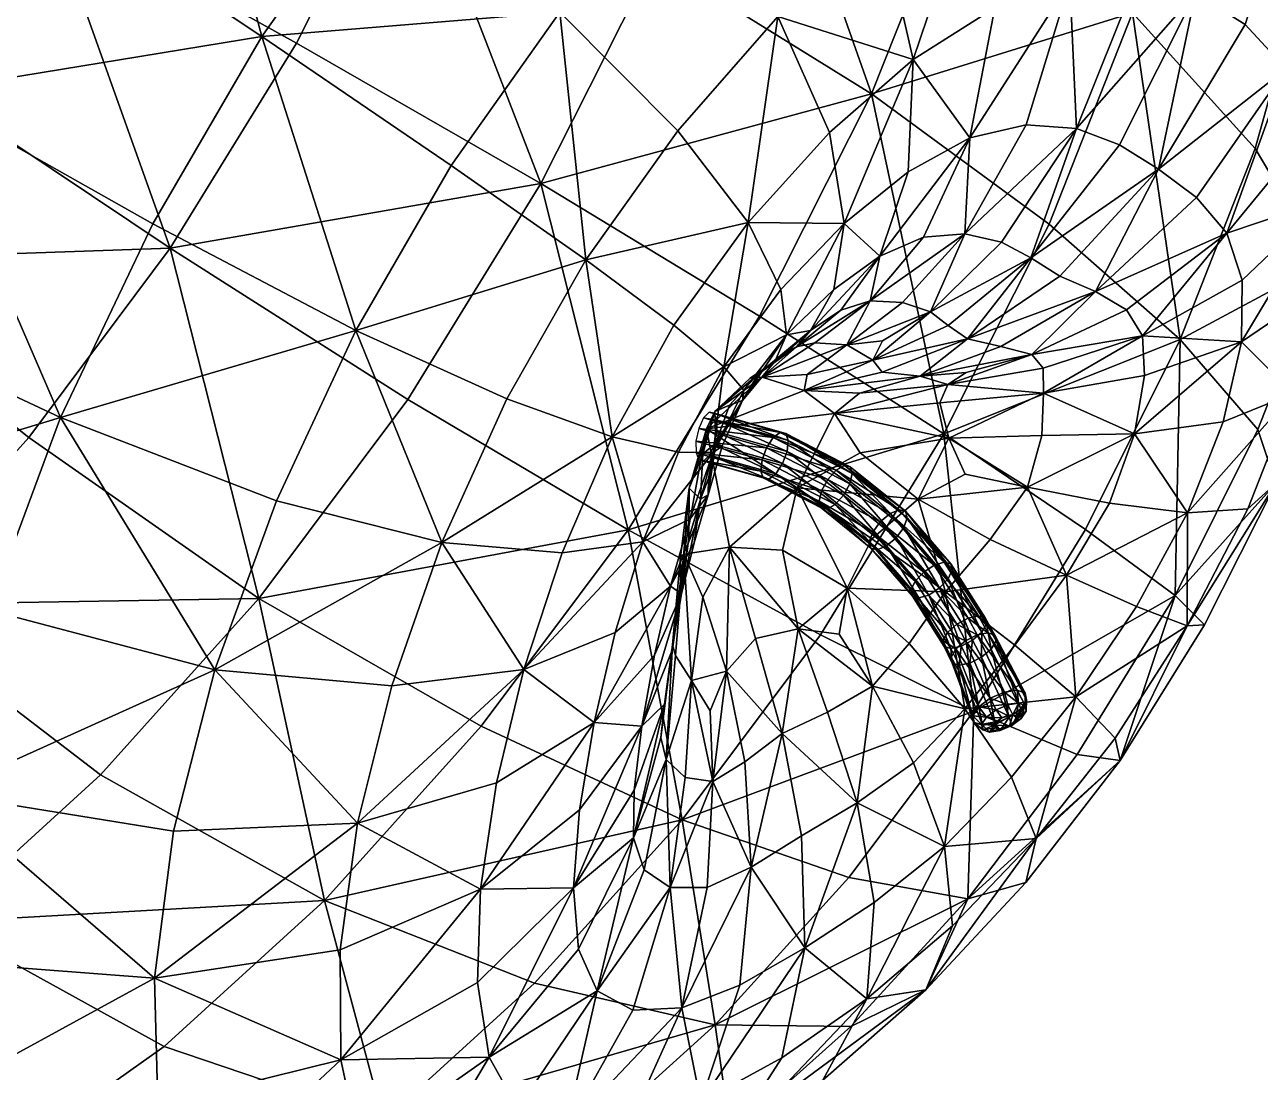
# Model space of a CAD drawing. Header units: millimetres. Extents: x -100 to 100, y -108 to 108.
# Drawn here: x -67.33 to -34.62, y -32.12 to -4.4 of the extents above; entities that cross this region are included whole.
import ezdxf

# ---------------------------------------------------------------- set-up
doc = ezdxf.new("R2010")
doc.units = ezdxf.units.MM
doc.layers.get('0').update_dxf_attribs({"color": 53, "true_color": 0xc6e157})

msp = doc.modelspace()

# ---------------------------------------------------------------- meshes
at = {"color": 54, "true_color": 0x94b11b}
mesh = msp.add_polyface(dxfattribs=at)
corners = [(-87.843, -7.226, 7.494), (-85.198, -4.841, 5.37), (-81.479, -9.493, 3.93), (-82.607, -1.983, 3.856), (-80.171, 1.256, 3.027), (-75.466, -2.15, 1.179), (-78.379, -6.047, 2.145), (-69.738, -6.132, 0.078), (-73.112, -10.651, 1.189), (-77.99, 4.781, 2.961), (-72.86, 2.076, 1.116), (-76.14, 8.436, 3.625), (-70.645, 6.461, 1.921), (-64.151, 3.848, 0.937), (-66.721, -1.238, 0.005), (-57.281, 0.755, 1.059), (-62.122, 8.94, 2.837), (-63.482, -10.313, 0.113), (-60.134, -4.888, 0.029), (-82.387, 1.28, 63.361), (-79.063, 6.9, 63.53), (-84.148, 9.865, 58.697), (-90.027, -1.009, 57.389), (-85.253, -4.605, 62.094), (-87.304, 4.555, 58.565), (-73.137, 3.209, 66.584), (-66.942, -0.799, 68.05), (-63.425, 4.151, 67.15), (-69.478, 8.342, 65.63), (-54.303, 3.948, 65.485), (-59.65, 8.547, 65.191), (-57.802, -0.132, 67.294), (-61.052, -4.714, 68.117), (-70.104, -6.194, 67.837), (-63.94, -9.672, 67.889), (-76.453, -2.423, 66.39), (-79.301, -8.301, 65.097), (-83.362, 3.71, 5.232), (-85.379, 1.067, 5.961), (-87.519, -1.254, 7.255), (-86.99, 3.267, 8.3), (-85.336, 5.379, 7.652), (-86.393, 6.434, 10.144), (-87.737, 4.78, 10.71), (-81.548, 6.609, 5.142), (-83.839, 7.727, 7.521)]
mesh.append_faces([[corners[k] for k in face] for face in [(0, 1, 2, 0), (3, 4, 5, 3), (5, 6, 3, 5), (5, 7, 8, 5), (8, 6, 5, 8), (2, 1, 3, 2), (3, 6, 2, 3), (5, 4, 9, 5), (9, 10, 5, 9), (9, 11, 12, 9), (12, 10, 9, 12), (12, 13, 14, 12), (14, 10, 12, 14), (14, 7, 5, 14), (5, 10, 14, 5), (15, 13, 16, 15), (17, 7, 14, 17), (14, 18, 17, 14), (14, 13, 15, 14), (15, 18, 14, 15), (19, 20, 21, 19), (22, 23, 19, 22), (19, 24, 22, 19), (25, 26, 27, 25), (27, 28, 25, 27), (29, 30, 27, 29), (27, 31, 29, 27), (27, 26, 32, 27), (32, 31, 27, 32), (32, 26, 33, 32), (33, 34, 32, 33), (25, 20, 19, 25), (19, 35, 25, 19), (19, 23, 36, 19), (36, 35, 19, 36), (33, 35, 36, 33), (33, 26, 25, 33), (25, 35, 33, 25), (37, 4, 3, 37), (3, 38, 37, 3), (3, 1, 39, 3), (39, 38, 3, 39), (40, 38, 39, 40), (40, 41, 37, 40), (37, 38, 40, 37), (39, 1, 0, 39), (42, 41, 40, 42), (40, 43, 42, 40), (9, 4, 37, 9), (37, 44, 9, 37), (37, 41, 45, 37)]], dxfattribs={"vtx2": -1, "vtx3": -1, "color": 54})
mesh = msp.add_polyface(dxfattribs=at)
corners = [(-38.004, -4.089, 13.024), (-42.558, -0.303, 8.401), (-40.921, 5.451, 11.714), (-33.382, -2.783, 20.994), (-31.783, -6.475, 25.621), (-32.954, -10.706, 23.126), (-34.755, -7.677, 18.143), (-36.739, -12.732, 16.202), (-40.209, -9.678, 10.901), (-36.467, 1.339, 16.163), (-31.244, -2.601, 28.853), (-32.702, 1.763, 24.704), (-35.692, 6.408, 20.268), (-32.735, 5.767, 29.093), (-31.789, -9.3, 29.453), (-31.434, -6.184, 32.193), (-31.333, 0.785, 32.673), (-31.635, -3.517, 35.435), (-33.179, -7.099, 37.497), (-32.856, -9.024, 34.824), (-33.024, -11.37, 32.571), (-33.536, 0.255, 42.898), (-32.349, -1.353, 39.047), (-32.043, 3.552, 36.929), (-35.015, -4.399, 43.653), (-33.932, -5.566, 40.478), (-37.31, -8.224, 43.906), (-39.927, -11.052, 43.829), (-38.983, -11.463, 41.852), (-36.304, -8.974, 41.366), (-35.507, -9.922, 38.98), (-35.095, -11.162, 36.848), (-35.113, -12.794, 35.057), (-37.139, 1.606, 50.766), (-37.882, -3.163, 50.118), (-36.332, -3.569, 46.908), (-35.154, 1.256, 46.858), (-39.662, -3.264, 53.16), (-39.425, 1.263, 54.46), (-39.485, -7.148, 49.056), (-40.692, -10.573, 45.855), (-38.343, -7.577, 46.503)]
mesh.append_faces([[corners[k] for k in face] for face in [(0, 1, 2, 0), (3, 4, 5, 3), (5, 6, 3, 5), (7, 8, 0, 7), (0, 6, 7, 0), (0, 9, 3, 0), (3, 6, 0, 3), (10, 4, 3, 10), (3, 11, 10, 3), (3, 9, 12, 3), (10, 11, 13, 10), (5, 4, 14, 5), (14, 4, 10, 14), (10, 15, 14, 10), (10, 16, 17, 10), (17, 15, 10, 17), (17, 18, 19, 17), (19, 15, 17, 19), (19, 20, 14, 19), (14, 15, 19, 14), (21, 22, 23, 21), (21, 24, 25, 21), (25, 22, 21, 25), (25, 18, 17, 25), (17, 22, 25, 17), (17, 16, 23, 17), (23, 22, 17, 23), (26, 27, 28, 26), (28, 29, 26, 28), (30, 29, 28, 30), (30, 18, 25, 30), (25, 29, 30, 25), (25, 24, 26, 25), (26, 29, 25, 26), (19, 31, 32, 19), (19, 18, 30, 19), (30, 31, 19, 30), (33, 34, 35, 33), (35, 36, 33, 35), (35, 24, 21, 35), (21, 36, 35, 21), (37, 34, 33, 37), (33, 38, 37, 33), (39, 34, 37, 39), (40, 27, 26, 40), (26, 41, 40, 26), (26, 24, 35, 26), (35, 41, 26, 35), (35, 34, 39, 35), (39, 41, 35, 39), (40, 41, 39, 40)]], dxfattribs={"vtx2": -1, "vtx3": -1, "color": 54})
mesh = msp.add_polyface(dxfattribs=at)
corners = [(-48.278, 3.32, 4.905), (-50.66, -2.657, 2.676), (-57.281, 0.755, 1.059), (-53.665, -8.604, 1.586), (-57.189, -14.317, 1.674), (-63.482, -10.313, 0.113), (-60.134, -4.888, 0.029), (-38.004, -4.089, 13.024), (-40.209, -9.678, 10.901), (-44.909, -6.227, 6.174), (-42.558, -0.303, 8.401), (-47.874, -12.116, 5.077), (-42.992, -15.231, 9.843), (-61.052, -4.714, 68.117), (-56.039, -8.126, 66.974), (-53.158, -4.065, 66.243), (-57.802, -0.132, 67.294), (-50.042, -0.449, 64.612), (-54.303, 3.948, 65.485), (-41.949, 0.183, 57.782), (-41.645, -3.956, 55.924), (-39.662, -3.264, 53.16), (-39.425, 1.263, 54.46), (-42.304, -7.397, 53.684), (-43.535, -10.02, 51.361), (-42.436, -9.935, 49.646), (-40.812, -7.051, 51.463), (-41.467, -10.158, 47.828), (-39.485, -7.148, 49.056), (-40.692, -10.573, 45.855), (-46.816, 2.586, 62.159), (-44.646, -1.674, 60.568), (-47.386, -4.182, 62.73), (-46.021, -7.251, 60.173), (-43.804, -5.322, 58.301), (-52.476, -10.626, 64.812), (-50.039, -7.209, 64.175), (-48.179, -9.633, 61.419), (-45.633, -9.658, 57.275), (-47.31, -11.41, 58.304), (-44.694, -10.527, 53.022), (-43.938, -8.293, 55.678), (-45.907, -11.407, 54.373), (-58.56, -12.496, 66.731), (-44.944, -11.708, 49.252)]
mesh.append_faces([[corners[k] for k in face] for face in [(0, 1, 2, 0), (3, 4, 5, 3), (2, 1, 3, 2), (3, 6, 2, 3), (7, 8, 9, 7), (9, 10, 7, 9), (9, 1, 0, 9), (0, 10, 9, 0), (3, 1, 9, 3), (9, 11, 3, 9), (9, 8, 12, 9), (13, 14, 15, 13), (15, 16, 13, 15), (15, 17, 18, 15), (18, 16, 15, 18), (19, 20, 21, 19), (21, 22, 19, 21), (23, 24, 25, 23), (25, 26, 23, 25), (25, 27, 28, 25), (28, 26, 25, 28), (21, 26, 28, 21), (21, 20, 23, 21), (23, 26, 21, 23), (28, 27, 29, 28), (30, 31, 19, 30), (30, 17, 32, 30), (32, 31, 30, 32), (32, 33, 34, 32), (34, 31, 32, 34), (34, 20, 19, 34), (19, 31, 34, 19), (15, 14, 35, 15), (35, 36, 15, 35), (37, 36, 35, 37), (37, 33, 32, 37), (32, 36, 37, 32), (32, 17, 15, 32), (15, 36, 32, 15), (38, 33, 37, 38), (37, 39, 38, 37), (40, 24, 23, 40), (23, 41, 40, 23), (23, 20, 34, 23), (34, 41, 23, 34), (34, 33, 38, 34), (38, 41, 34, 38), (38, 42, 40, 38), (40, 41, 38, 40), (35, 14, 43, 35), (25, 24, 44, 25)]], dxfattribs={"vtx2": -1, "vtx3": -1, "color": 54})
mesh = msp.add_polyface(dxfattribs=at)
corners = [(-79.263, -26.28, 10.909), (-73.817, -31.132, 13.058), (-77.803, -33.025, 18.098), (-73.112, -10.651, 1.189), (-76.701, -14.652, 3.245), (-81.479, -9.493, 3.93), (-63.482, -10.313, 0.113), (-57.189, -14.317, 1.674), (-61.127, -19.586, 2.978), (-67.222, -15.322, 1.347), (-65.318, -24.252, 5.386), (-71.201, -19.757, 3.627), (-69.738, -6.132, 0.078), (-69.602, -28.154, 8.783), (-75.266, -23.462, 6.849), (-80.367, -17.991, 6.153), (-60.134, -4.888, 0.029), (-53.665, -8.604, 1.586), (-59.39, -27.577, 8.832), (-55.244, -22.968, 6.443), (-63.633, -31.439, 12.2), (-74.92, -17.383, 64.298), (-72.8, -11.8, 66.568), (-79.301, -8.301, 65.097), (-69.559, -24.748, 61.575), (-63.387, -25.742, 60.986), (-62.291, -21.475, 63.654), (-68.28, -19.893, 64.551), (-60.663, -17.002, 65.597), (-66.378, -14.8, 66.678), (-76.354, -22.71, 61.085), (-58.56, -12.496, 66.731), (-56.039, -8.126, 66.974), (-61.052, -4.714, 68.117), (-63.94, -9.672, 67.889), (-70.104, -6.194, 67.837), (-63.893, -29.633, 57.676), (-70.13, -29.159, 57.818), (-76.991, -27.549, 56.985), (-76.85, -31.737, 52.204), (-70.002, -32.971, 53.467), (-56.286, -18.107, 63.495), (-58.514, -25.534, 59.424), (-57.61, -21.896, 61.751), (-58.974, -28.883, 56.618), (-58.964, -31.797, 53.447)]
mesh.append_faces([[corners[k] for k in face] for face in [(0, 1, 2, 0), (3, 4, 5, 3), (6, 7, 8, 6), (8, 9, 6, 8), (8, 10, 11, 8), (11, 9, 8, 11), (11, 4, 3, 11), (3, 9, 11, 3), (3, 12, 6, 3), (6, 9, 3, 6), (13, 1, 0, 13), (0, 14, 13, 0), (15, 4, 11, 15), (11, 14, 15, 11), (11, 10, 13, 11), (13, 14, 11, 13), (6, 16, 17, 6), (18, 10, 8, 18), (8, 19, 18, 8), (13, 10, 18, 13), (18, 20, 13, 18), (21, 22, 23, 21), (24, 25, 26, 24), (26, 27, 24, 26), (26, 28, 29, 26), (29, 27, 26, 29), (29, 22, 21, 29), (21, 27, 29, 21), (21, 30, 24, 21), (24, 27, 21, 24), (31, 32, 33, 31), (33, 34, 31, 33), (35, 22, 29, 35), (29, 34, 35, 29), (29, 28, 31, 29), (31, 34, 29, 31), (23, 22, 35, 23), (36, 25, 24, 36), (24, 37, 36, 24), (24, 30, 38, 24), (38, 37, 24, 38), (38, 39, 40, 38), (36, 37, 40, 36), (31, 28, 41, 31), (26, 25, 42, 26), (42, 43, 26, 42), (41, 28, 26, 41), (26, 43, 41, 26), (42, 25, 36, 42), (36, 44, 42, 36), (45, 44, 36, 45)]], dxfattribs={"vtx2": -1, "vtx3": -1, "color": 54})
mesh = msp.add_polyface(dxfattribs=at)
corners = [(-42.992, -15.231, 9.843), (-47.874, -12.116, 5.077), (-44.909, -6.227, 6.174), (-46.876, -16.657, 40.583), (-45.212, -15.735, 39.913), (-45.891, -14.69, 40.96), (-43.675, -16.956, 38.589), (-42.43, -16.3, 38.19), (-42.859, -15.339, 38.886), (-43.101, -14.411, 39.69), (-42.372, -12.712, 43.592), (-44.632, -13.594, 43.297), (-43.623, -13.698, 42.021), (-41.482, -12.92, 42.078), (-42.404, -13.606, 41.059), (-40.664, -13.132, 40.687), (-45.227, -14.149, 41.656), (-46.695, -14.086, 43.042), (-42.892, -13.924, 40.476), (-43.347, -12.004, 46.68), (-42.883, -12.365, 45.171), (-40.692, -10.573, 45.855), (-44.615, -12.763, 45.902), (-44.873, -13.282, 44.693), (-44.944, -11.708, 49.252), (-44.093, -11.754, 47.984), (-42.436, -9.935, 49.646), (-46.408, -12.824, 47.289), (-45.561, -12.872, 46.361), (-41.467, -10.158, 47.828), (-46.617, -13.655, 44.662), (-47.805, -13.731, 45.401), (-43.535, -10.02, 51.361), (-44.694, -10.527, 53.022), (-45.719, -11.96, 50.653), (-45.907, -11.407, 54.373), (-46.527, -12.498, 51.801), (-46.9, -12.926, 48.686), (-45.473, -16.099, 44.794), (-44.01, -17.279, 45.719), (-43.966, -17.45, 45.42), (-45.629, -16.067, 45.103), (-44.176, -17.239, 46.021), (-45.847, -16.189, 45.343), (-44.42, -17.34, 46.245), (-47.147, -15.695, 43.42), (-45.484, -16.555, 44.302), (-45.649, -16.856, 44.25), (-47.115, -15.401, 43.603), (-45.42, -16.278, 44.502), (-47.18, -15.216, 43.889), (-47.324, -15.19, 44.204)]
mesh.append_faces([[corners[k] for k in face] for face in [(0, 1, 2, 0), (3, 4, 5, 3), (6, 4, 3, 6), (6, 7, 8, 6), (8, 4, 6, 8), (8, 9, 5, 8), (5, 4, 8, 5), (10, 11, 12, 10), (12, 13, 10, 12), (12, 14, 15, 12), (5, 16, 17, 5), (5, 9, 18, 5), (18, 16, 5, 18), (18, 14, 12, 18), (12, 16, 18, 12), (12, 11, 17, 12), (17, 16, 12, 17), (19, 20, 21, 19), (19, 22, 23, 19), (23, 20, 19, 23), (23, 11, 10, 23), (10, 20, 23, 10), (24, 25, 26, 24), (24, 27, 28, 24), (28, 25, 24, 28), (28, 22, 19, 28), (19, 25, 28, 19), (19, 29, 26, 19), (26, 25, 19, 26), (17, 11, 23, 17), (23, 30, 17, 23), (23, 22, 28, 23), (28, 30, 23, 28), (28, 27, 31, 28), (24, 32, 33, 24), (33, 34, 24, 33), (33, 35, 36, 33), (36, 34, 33, 36), (37, 27, 24, 37), (24, 34, 37, 24), (38, 39, 40, 38), (41, 42, 39, 41), (39, 38, 41, 39), (43, 44, 42, 43), (42, 41, 43, 42), (45, 46, 47, 45), (48, 49, 46, 48), (46, 45, 48, 46), (50, 38, 49, 50), (49, 48, 50, 49), (38, 50, 51, 38)]], dxfattribs={"vtx2": -1, "vtx3": -1, "color": 54})
mesh = msp.add_polyface(dxfattribs=at)
corners = [(-32.954, -10.706, 23.126), (-34.678, -15.112, 21.426), (-36.739, -12.732, 16.202), (-34.755, -7.677, 18.143), (-42.992, -15.231, 9.843), (-40.209, -9.678, 10.901), (-39.249, -17.758, 15.229), (-36.874, -19.508, 20.577), (-31.789, -9.3, 29.453), (-32.741, -12.815, 27.344), (-33.024, -11.37, 32.571), (-33.747, -14.164, 30.849), (-34.95, -17.21, 29.708), (-34.205, -16.539, 25.92), (-35.113, -12.794, 35.057), (-37.682, -13.684, 36.989), (-37.944, -15.231, 35.929), (-35.604, -14.915, 33.693), (-38.607, -17.063, 35.271), (-36.54, -17.32, 32.816), (-38.983, -11.463, 41.852), (-38.155, -11.946, 40.004), (-35.507, -9.922, 38.98), (-37.737, -12.637, 38.365), (-35.095, -11.162, 36.848), (-32.856, -9.024, 34.824), (-40.778, -16.637, 37.099), (-42.43, -16.3, 38.19), (-43.675, -16.956, 38.589), (-40.354, -14.149, 38.45), (-40.4, -15.272, 37.609), (-43.101, -14.411, 39.69), (-42.859, -15.339, 38.886), (-40.365, -13.489, 39.477), (-40.664, -13.132, 40.687), (-42.404, -13.606, 41.059), (-42.892, -13.924, 40.476), (-39.927, -11.052, 43.829), (-42.372, -12.712, 43.592), (-41.482, -12.92, 42.078), (-43.623, -13.698, 42.021), (-40.692, -10.573, 45.855), (-42.883, -12.365, 45.171), (-41.467, -10.158, 47.828), (-43.347, -12.004, 46.68)]
mesh.append_faces([[corners[k] for k in face] for face in [(0, 1, 2, 0), (2, 3, 0, 2), (4, 5, 2, 4), (2, 6, 4, 2), (2, 1, 7, 2), (8, 9, 0, 8), (8, 10, 11, 8), (11, 9, 8, 11), (11, 12, 13, 11), (13, 9, 11, 13), (13, 1, 0, 13), (0, 9, 13, 0), (14, 15, 16, 14), (16, 17, 14, 16), (16, 18, 19, 16), (19, 17, 16, 19), (19, 12, 11, 19), (11, 17, 19, 11), (11, 10, 14, 11), (14, 17, 11, 14), (20, 21, 22, 20), (23, 15, 14, 23), (14, 24, 23, 14), (14, 10, 25, 14), (22, 21, 23, 22), (23, 24, 22, 23), (26, 27, 28, 26), (16, 15, 29, 16), (29, 30, 16, 29), (29, 31, 32, 29), (32, 30, 29, 32), (32, 27, 26, 32), (26, 30, 32, 26), (26, 18, 16, 26), (16, 30, 26, 16), (29, 15, 23, 29), (23, 33, 29, 23), (23, 21, 34, 23), (34, 33, 23, 34), (34, 35, 36, 34), (36, 33, 34, 36), (36, 31, 29, 36), (29, 33, 36, 29), (20, 37, 38, 20), (38, 39, 20, 38), (34, 39, 40, 34), (34, 21, 20, 34), (20, 39, 34, 20), (38, 37, 41, 38), (41, 42, 38, 41), (41, 43, 44, 41)]], dxfattribs={"vtx2": -1, "vtx3": -1, "color": 54})
mesh = msp.add_polyface(dxfattribs=at)
corners = [(-51.352, -17.765, 5.152), (-57.189, -14.317, 1.674), (-53.665, -8.604, 1.586), (-47.874, -12.116, 5.077), (-42.992, -15.231, 9.843), (-52.476, -10.626, 64.812), (-50.143, -12.356, 61.952), (-48.179, -9.633, 61.419), (-48.821, -13.457, 58.717), (-58.56, -12.496, 66.731), (-54.567, -14.305, 64.55), (-56.286, -18.107, 63.495), (-51.78, -15.307, 61.684), (-49.106, -15.725, 55.246), (-48.288, -14.074, 55.431), (-50.019, -15.711, 58.469), (-53.1, -18.379, 60.724), (-50.96, -18.083, 57.636), (-48.326, -14.346, 52.415), (-48.672, -14.47, 49.534), (-47.903, -13.645, 49.691), (-49.06, -14.638, 46.653), (-49.281, -15.092, 42.943), (-47.805, -13.731, 45.401), (-48.124, -13.756, 47.233), (-48.861, -15.557, 52.35), (-49.72, -17.483, 54.582), (-49.234, -16.844, 51.914), (-49.222, -16.411, 50.15), (-49.035, -15.476, 49.723), (-49.441, -16.96, 48.84), (-49.741, -16.665, 45.672), (-49.38, -15.754, 47.305), (-49.347, -15.94, 43.013), (-47.632, -16.424, 43.781), (-47.777, -16.397, 44.095), (-49.479, -15.917, 43.333), (-49.195, -15.791, 42.74), (-47.446, -16.285, 43.524), (-49.356, -14.808, 43.635), (-47.51, -15.329, 44.461), (-47.324, -15.19, 44.204), (-49.205, -14.659, 43.361), (-49.485, -15.088, 43.788), (-47.687, -15.596, 44.594), (-49.559, -15.425, 43.781), (-47.809, -15.92, 44.565), (-49.556, -15.729, 43.614), (-47.841, -16.213, 44.382)]
mesh.append_faces([[corners[k] for k in face] for face in [(0, 1, 2, 0), (2, 3, 0, 2), (0, 3, 4, 0), (5, 6, 7, 5), (7, 6, 8, 7), (9, 10, 5, 9), (11, 10, 9, 11), (12, 10, 11, 12), (12, 6, 5, 12), (5, 10, 12, 5), (13, 14, 8, 13), (8, 15, 13, 8), (8, 6, 12, 8), (12, 15, 8, 12), (12, 16, 17, 12), (17, 15, 12, 17), (13, 15, 17, 13), (18, 19, 20, 18), (21, 22, 23, 21), (20, 19, 21, 20), (21, 24, 20, 21), (18, 14, 13, 18), (13, 25, 18, 13), (13, 26, 27, 13), (27, 25, 13, 27), (27, 28, 29, 27), (29, 25, 27, 29), (29, 19, 18, 29), (18, 25, 29, 18), (30, 28, 27, 30), (31, 22, 21, 31), (21, 32, 31, 21), (21, 19, 29, 21), (29, 32, 21, 29), (29, 28, 30, 29), (30, 32, 29, 30), (31, 32, 30, 31), (33, 34, 35, 33), (35, 36, 33, 35), (37, 38, 34, 37), (34, 33, 37, 34), (39, 40, 41, 39), (41, 42, 39, 41), (43, 44, 40, 43), (40, 39, 43, 40), (45, 46, 44, 45), (44, 43, 45, 44), (47, 48, 46, 47), (46, 45, 47, 46), (36, 35, 48, 36), (48, 47, 36, 48)]], dxfattribs={"vtx2": -1, "vtx3": -1, "color": 54})
mesh = msp.add_polyface(dxfattribs=at)
corners = [(-48.821, -13.457, 58.717), (-48.288, -14.074, 55.431), (-47.163, -12.612, 55.158), (-47.31, -11.41, 58.304), (-45.907, -11.407, 54.373), (-45.633, -9.658, 57.275), (-48.179, -9.633, 61.419), (-46.876, -16.657, 40.583), (-49.281, -15.092, 42.943), (-48.674, -18.23, 42.08), (-45.891, -14.69, 40.96), (-46.695, -14.086, 43.042), (-47.805, -13.731, 45.401), (-46.617, -13.655, 44.662), (-45.561, -12.872, 46.361), (-46.527, -12.498, 51.801), (-47.112, -13.028, 50.057), (-46.9, -12.926, 48.686), (-45.719, -11.96, 50.653), (-48.326, -14.346, 52.415), (-47.472, -13.31, 52.31), (-47.903, -13.645, 49.691), (-48.124, -13.756, 47.233), (-49.06, -14.638, 46.653), (-46.408, -12.824, 47.289), (-47.446, -16.285, 43.524), (-45.871, -17.1, 44.359), (-46.089, -17.222, 44.599), (-47.632, -16.424, 43.781), (-47.268, -16.018, 43.392), (-45.649, -16.856, 44.25), (-47.147, -15.695, 43.42), (-47.324, -15.19, 44.204), (-45.629, -16.067, 45.103), (-45.473, -16.099, 44.794), (-47.51, -15.329, 44.461), (-45.847, -16.189, 45.343), (-47.687, -15.596, 44.594), (-46.068, -16.434, 45.452), (-47.809, -15.92, 44.565), (-46.234, -16.734, 45.4), (-47.841, -16.213, 44.382), (-46.299, -17.011, 45.2), (-47.777, -16.397, 44.095), (-46.246, -17.189, 44.907), (-49.066, -15.51, 42.586), (-49.195, -15.791, 42.74), (-48.993, -15.173, 42.594), (-48.995, -14.87, 42.76), (-47.115, -15.401, 43.603), (-49.073, -14.682, 43.041), (-47.18, -15.216, 43.889), (-49.205, -14.659, 43.361)]
mesh.append_faces([[corners[k] for k in face] for face in [(0, 1, 2, 0), (2, 3, 0, 2), (2, 4, 5, 2), (5, 3, 2, 5), (0, 3, 6, 0), (7, 8, 9, 7), (10, 8, 7, 10), (11, 8, 10, 11), (12, 8, 11, 12), (11, 13, 12, 11), (12, 13, 14, 12), (15, 16, 17, 15), (17, 18, 15, 17), (2, 1, 19, 2), (19, 20, 2, 19), (21, 20, 19, 21), (21, 16, 15, 21), (15, 20, 21, 15), (15, 4, 2, 15), (2, 20, 15, 2), (12, 22, 23, 12), (12, 24, 17, 12), (17, 22, 12, 17), (17, 16, 21, 17), (21, 22, 17, 21), (25, 26, 27, 25), (27, 28, 25, 27), (29, 30, 26, 29), (26, 25, 29, 26), (30, 29, 31, 30), (32, 33, 34, 32), (35, 36, 33, 35), (33, 32, 35, 33), (37, 38, 36, 37), (36, 35, 37, 36), (39, 40, 38, 39), (38, 37, 39, 38), (41, 42, 40, 41), (40, 39, 41, 40), (43, 44, 42, 43), (42, 41, 43, 42), (45, 29, 25, 45), (25, 46, 45, 25), (47, 31, 29, 47), (29, 45, 47, 29), (48, 49, 31, 48), (31, 47, 48, 31), (50, 51, 49, 50), (49, 48, 50, 49), (52, 32, 51, 52), (51, 50, 52, 51)]], dxfattribs={"vtx2": -1, "vtx3": -1, "color": 54})
mesh = msp.add_polyface(dxfattribs=at)
corners = [(-36.874, -19.508, 20.577), (-39.462, -23.711, 20.632), (-42.201, -22.568, 15.276), (-39.249, -17.758, 15.229), (-42.992, -15.231, 9.843), (-36.739, -12.732, 16.202), (-36.097, -20.287, 25.23), (-38.33, -23.87, 25.326), (-34.678, -15.112, 21.426), (-34.205, -16.539, 25.92), (-34.95, -17.21, 29.708), (-36.557, -20.312, 29.196), (-39.752, -18.965, 35.105), (-41.118, -20.819, 35.381), (-39.505, -22.188, 32.705), (-37.896, -19.8, 32.485), (-36.54, -17.32, 32.816), (-38.607, -17.063, 35.271), (-42.439, -22.506, 36.053), (-42.952, -19.412, 37.376), (-41.767, -18.025, 37.063), (-40.778, -16.637, 37.099), (-43.675, -16.956, 38.589), (-41.645, -20.553, 47.693), (-40.838, -22.09, 48.514), (-40.803, -22.268, 48.142), (-41.613, -20.711, 47.376), (-41.828, -20.494, 47.992), (-41.054, -22.016, 48.859), (-42.113, -20.551, 48.193), (-41.393, -22.066, 49.085), (-42.424, -20.707, 48.242), (-41.765, -22.226, 49.131), (-42.774, -18.832, 46.321), (-41.869, -20.258, 47.137), (-41.991, -20.473, 46.896), (-42.884, -19.066, 46.091), (-42.811, -18.669, 46.625), (-41.902, -20.102, 47.445), (-42.984, -18.621, 46.922), (-42.079, -20.047, 47.738), (-42.533, -20.85, 46.839), (-42.305, -21.296, 47.059), (-42.59, -21.353, 47.26), (-42.234, -20.69, 46.787), (-41.994, -21.14, 47.01), (-41.741, -20.926, 47.126), (-42.354, -20.108, 47.937), (-42.653, -20.268, 47.989)]
mesh.append_faces([[corners[k] for k in face] for face in [(0, 1, 2, 0), (2, 3, 0, 2), (4, 3, 2, 4), (0, 3, 5, 0), (0, 6, 7, 0), (0, 8, 9, 0), (9, 6, 0, 9), (9, 10, 11, 9), (11, 6, 9, 11), (12, 13, 14, 12), (14, 15, 12, 14), (11, 15, 14, 11), (11, 10, 16, 11), (16, 15, 11, 16), (16, 17, 12, 16), (12, 15, 16, 12), (18, 13, 19, 18), (19, 13, 12, 19), (12, 20, 19, 12), (12, 17, 21, 12), (21, 20, 12, 21), (22, 20, 21, 22), (23, 24, 25, 23), (25, 26, 23, 25), (27, 28, 24, 27), (24, 23, 27, 24), (29, 30, 28, 29), (28, 27, 29, 28), (31, 32, 30, 31), (30, 29, 31, 30), (33, 34, 35, 33), (35, 36, 33, 35), (37, 38, 34, 37), (34, 33, 37, 34), (39, 40, 38, 39), (38, 37, 39, 38), (41, 42, 43, 41), (42, 41, 44, 42), (44, 45, 42, 44), (45, 44, 35, 45), (35, 46, 45, 35), (46, 35, 34, 46), (34, 26, 46, 34), (26, 34, 38, 26), (38, 23, 26, 38), (23, 38, 40, 23), (40, 27, 23, 40), (27, 40, 47, 27), (47, 29, 27, 47), (29, 47, 48, 29), (48, 31, 29, 48)]], dxfattribs={"vtx2": -1, "vtx3": -1, "color": 54})
mesh = msp.add_polyface(dxfattribs=at)
corners = [(-61.127, -19.586, 2.978), (-57.189, -14.317, 1.674), (-51.352, -17.765, 5.152), (-55.244, -22.968, 6.443), (-46.261, -20.551, 9.901), (-49.922, -25.441, 11.123), (-56.286, -18.107, 63.495), (-53.1, -18.379, 60.724), (-51.78, -15.307, 61.684), (-54.119, -21.463, 59.184), (-57.61, -21.896, 61.751), (-58.514, -25.534, 59.424), (-52.252, -22.866, 54.642), (-50.653, -21.085, 52.051), (-50.232, -19.264, 53.421), (-51.698, -20.484, 56.293), (-49.72, -17.483, 54.582), (-50.96, -18.083, 57.636), (-54.837, -24.462, 57.204), (-49.106, -15.725, 55.246), (-50.991, -22.965, 50.765), (-49.674, -21.755, 44.067), (-49.845, -24.322, 44.618), (-49.11, -24.43, 43.486), (-50.102, -21.096, 44.909), (-50.346, -23.845, 45.731), (-49.879, -18.416, 44.021), (-49.38, -19.552, 43.196), (-48.674, -18.23, 42.08), (-49.937, -19.459, 49.748), (-49.602, -18.109, 50.907), (-49.75, -17.986, 47.649), (-49.441, -16.96, 48.84), (-49.234, -16.844, 51.914), (-49.741, -16.665, 45.672), (-50.206, -20.997, 48.857), (-51.194, -24.658, 49.442), (-50.395, -22.38, 47.99), (-50.167, -20.869, 47.009), (-49.97, -19.447, 47.091), (-50.177, -20.815, 45.978), (-50.485, -23.263, 46.902), (-49.281, -15.092, 42.943), (-49.968, -18.484, 45.399)]
mesh.append_faces([[corners[k] for k in face] for face in [(0, 1, 2, 0), (2, 3, 0, 2), (2, 4, 5, 2), (5, 3, 2, 5), (6, 7, 8, 6), (9, 10, 11, 9), (9, 7, 6, 9), (6, 10, 9, 6), (12, 13, 14, 12), (14, 15, 12, 14), (14, 16, 17, 14), (17, 15, 14, 17), (17, 7, 9, 17), (9, 15, 17, 9), (9, 18, 12, 9), (12, 15, 9, 12), (17, 16, 19, 17), (20, 13, 12, 20), (21, 22, 23, 21), (21, 24, 25, 21), (26, 27, 28, 26), (26, 24, 21, 26), (21, 27, 26, 21), (14, 13, 29, 14), (29, 30, 14, 29), (29, 31, 32, 29), (32, 30, 29, 32), (33, 30, 32, 33), (33, 16, 14, 33), (14, 30, 33, 14), (32, 31, 34, 32), (29, 13, 20, 29), (20, 35, 29, 20), (20, 36, 37, 20), (37, 35, 20, 37), (37, 38, 39, 37), (39, 35, 37, 39), (39, 31, 29, 39), (29, 35, 39, 29), (25, 24, 40, 25), (40, 41, 25, 40), (40, 38, 37, 40), (37, 41, 40, 37), (26, 42, 34, 26), (34, 43, 26, 34), (34, 31, 39, 34), (39, 43, 34, 39), (39, 38, 40, 39), (40, 43, 39, 40), (40, 24, 26, 40), (26, 43, 40, 26)]], dxfattribs={"vtx2": -1, "vtx3": -1, "color": 54})
mesh = msp.add_polyface(dxfattribs=at)
corners = [(-42.992, -15.231, 9.843), (-46.261, -20.551, 9.901), (-51.352, -17.765, 5.152), (-47.272, -23.163, 41.003), (-47.982, -20.647, 41.625), (-48.75, -21.51, 42.688), (-48.268, -23.909, 42.261), (-49.182, -22.556, 43.432), (-49.11, -24.43, 43.486), (-48.674, -18.23, 42.08), (-49.281, -15.092, 42.943), (-49.879, -18.416, 44.021), (-49.674, -21.755, 44.067), (-49.38, -19.552, 43.196), (-44.883, -21.905, 38.701), (-46.073, -22.598, 39.774), (-45.287, -24.996, 38.424), (-45.765, -20.526, 39.55), (-46.849, -20.386, 40.523), (-45.554, -19.312, 39.382), (-43.917, -20.774, 37.912), (-42.952, -19.412, 37.376), (-47.269, -18.307, 40.79), (-46.876, -16.657, 40.583), (-44.905, -18.011, 39.005), (-43.675, -16.956, 38.589), (-43.829, -19.525, 46.57), (-44.927, -18.254, 45.741), (-44.76, -18.294, 45.439), (-44.97, -18.083, 46.04), (-43.866, -19.362, 46.874), (-43.756, -19.128, 47.104), (-44.879, -17.828, 46.256), (-46.089, -17.222, 44.599), (-46.246, -17.189, 44.907), (-45.871, -17.1, 44.359), (-44.516, -18.193, 45.215), (-45.649, -16.856, 44.25), (-44.258, -17.978, 45.129), (-45.484, -16.555, 44.302), (-44.057, -17.706, 45.204), (-45.42, -16.278, 44.502), (-43.966, -17.45, 45.42), (-45.473, -16.099, 44.794), (-46.068, -16.434, 45.452), (-44.678, -17.556, 46.331), (-44.42, -17.34, 46.245), (-45.847, -16.189, 45.343), (-46.234, -16.734, 45.4), (-46.299, -17.011, 45.2), (-47.632, -16.424, 43.781), (-47.777, -16.397, 44.095)]
mesh.append_faces([[corners[k] for k in face] for face in [(0, 1, 2, 0), (3, 4, 5, 3), (5, 6, 3, 5), (5, 7, 8, 5), (9, 10, 11, 9), (12, 7, 5, 12), (5, 13, 12, 5), (5, 4, 9, 5), (9, 13, 5, 9), (14, 15, 16, 14), (14, 17, 18, 14), (18, 15, 14, 18), (18, 4, 3, 18), (3, 15, 18, 3), (19, 20, 21, 19), (19, 17, 14, 19), (14, 20, 19, 14), (9, 22, 23, 9), (9, 4, 18, 9), (18, 22, 9, 18), (18, 17, 19, 18), (19, 22, 18, 19), (19, 24, 23, 19), (23, 22, 19, 23), (23, 24, 25, 23), (26, 27, 28, 26), (29, 30, 31, 29), (31, 32, 29, 31), (27, 26, 30, 27), (30, 29, 27, 30), (33, 28, 27, 33), (27, 34, 33, 27), (35, 36, 28, 35), (28, 33, 35, 28), (37, 38, 36, 37), (36, 35, 37, 36), (39, 40, 38, 39), (38, 37, 39, 38), (41, 42, 40, 41), (40, 39, 41, 40), (42, 41, 43, 42), (44, 45, 46, 44), (46, 47, 44, 46), (48, 32, 45, 48), (45, 44, 48, 45), (49, 29, 32, 49), (32, 48, 49, 32), (34, 27, 29, 34), (29, 49, 34, 29), (50, 33, 34, 50), (34, 51, 50, 34)]], dxfattribs={"vtx2": -1, "vtx3": -1, "color": 54})
mesh = msp.add_polyface(dxfattribs=at)
corners = [(-42.201, -22.568, 15.276), (-46.261, -20.551, 9.901), (-42.992, -15.231, 9.843), (-42.952, -19.412, 37.376), (-43.917, -20.774, 37.912), (-42.439, -22.506, 36.053), (-44.905, -18.011, 39.005), (-45.554, -19.312, 39.382), (-43.675, -16.956, 38.589), (-41.767, -18.025, 37.063), (-43.656, -19.573, 46.273), (-42.809, -20.91, 47.038), (-42.986, -20.855, 47.331), (-43.829, -19.525, 46.57), (-43.393, -19.494, 46.063), (-42.533, -20.85, 46.839), (-43.11, -19.308, 45.996), (-42.234, -20.69, 46.787), (-42.884, -19.066, 46.091), (-41.991, -20.473, 46.896), (-43.247, -18.7, 47.132), (-42.354, -20.108, 47.937), (-42.079, -20.047, 47.738), (-42.984, -18.621, 46.922), (-43.529, -18.886, 47.199), (-42.653, -20.268, 47.989), (-43.756, -19.128, 47.104), (-42.897, -20.484, 47.88), (-43.866, -19.362, 46.874), (-43.018, -20.699, 47.639), (-44.76, -18.294, 45.439), (-44.516, -18.193, 45.215), (-44.258, -17.978, 45.129), (-44.057, -17.706, 45.204), (-43.966, -17.45, 45.42), (-42.774, -18.832, 46.321), (-44.01, -17.279, 45.719), (-42.811, -18.669, 46.625), (-44.176, -17.239, 46.021), (-44.42, -17.34, 46.245), (-44.678, -17.556, 46.331), (-44.879, -17.828, 46.256), (-42.773, -21.294, 47.559), (-42.59, -21.353, 47.26), (-42.424, -20.707, 48.242), (-42.677, -20.922, 48.126), (-42.805, -21.136, 47.876)]
mesh.append_faces([[corners[k] for k in face] for face in [(0, 1, 2, 0), (3, 4, 5, 3), (3, 6, 7, 3), (8, 6, 3, 8), (3, 9, 8, 3), (10, 11, 12, 10), (12, 13, 10, 12), (14, 15, 11, 14), (11, 10, 14, 11), (16, 17, 15, 16), (15, 14, 16, 15), (18, 19, 17, 18), (17, 16, 18, 17), (20, 21, 22, 20), (22, 23, 20, 22), (24, 25, 21, 24), (21, 20, 24, 21), (26, 27, 25, 26), (25, 24, 26, 25), (28, 29, 27, 28), (27, 26, 28, 27), (13, 12, 29, 13), (29, 28, 13, 29), (30, 10, 13, 30), (31, 14, 10, 31), (10, 30, 31, 10), (32, 16, 14, 32), (14, 31, 32, 14), (33, 18, 16, 33), (16, 32, 33, 16), (34, 35, 18, 34), (18, 33, 34, 18), (36, 37, 35, 36), (35, 34, 36, 35), (38, 23, 37, 38), (37, 36, 38, 37), (39, 20, 23, 39), (23, 38, 39, 23), (40, 24, 20, 40), (20, 39, 40, 20), (41, 26, 24, 41), (24, 40, 41, 24), (42, 12, 11, 42), (11, 43, 42, 11), (43, 11, 15, 43), (44, 25, 27, 44), (27, 45, 44, 27), (45, 27, 29, 45), (29, 46, 45, 29), (46, 29, 12, 46), (12, 42, 46, 12)]], dxfattribs={"vtx2": -1, "vtx3": -1, "color": 54})
mesh = msp.add_polyface(dxfattribs=at)
corners = [(-39.505, -22.188, 32.705), (-41.118, -20.819, 35.381), (-42.439, -22.506, 36.053), (-38.33, -23.87, 25.326), (-39.462, -23.711, 20.632), (-36.874, -19.508, 20.577), (-36.557, -20.312, 29.196), (-38.46, -23.284, 29.351), (-36.097, -20.287, 25.23), (-44.883, -21.905, 38.701), (-43.801, -23.931, 37.081), (-43.917, -20.774, 37.912), (-41.065, -22.765, 48.487), (-41.079, -22.692, 48.641), (-41.168, -22.661, 48.784), (-41.309, -22.682, 48.877), (-41.463, -22.748, 48.896), (-41.654, -22.939, 48.712), (-40.816, -22.569, 48.32), (-41.129, -22.862, 48.363), (-40.844, -22.421, 48.628), (-41.023, -22.36, 48.914), (-41.304, -22.402, 49.101), (-41.612, -22.534, 49.139), (-41.865, -22.723, 49.018), (-40.959, -22.502, 47.842), (-40.945, -22.763, 48.072), (-41.198, -22.951, 47.951), (-40.803, -22.268, 48.142), (-40.838, -22.09, 48.514), (-41.054, -22.016, 48.859), (-41.393, -22.066, 49.085), (-41.765, -22.226, 49.131), (-42.07, -22.454, 48.985), (-42.226, -22.688, 48.686), (-41.994, -22.917, 48.77), (-42.59, -21.353, 47.26), (-41.976, -22.94, 47.969), (-42.191, -22.866, 48.314), (-42.773, -21.294, 47.559), (-42.305, -21.296, 47.059), (-41.636, -22.89, 47.743), (-41.994, -21.14, 47.01), (-41.264, -22.73, 47.696), (-41.741, -20.926, 47.126), (-41.613, -20.711, 47.376), (-42.677, -20.922, 48.126), (-42.424, -20.707, 48.242), (-42.805, -21.136, 47.876)]
mesh.append_faces([[corners[k] for k in face] for face in [(14, 16, 17, 14)]], dxfattribs={"vtx0": -1, "vtx1": -1, "vtx2": -1, "vtx3": -1, "color": 54})
mesh.append_faces([[corners[k] for k in face] for face in [(0, 1, 2, 0), (3, 4, 5, 3), (6, 7, 3, 6), (3, 8, 6, 3), (0, 7, 6, 0), (9, 10, 2, 9), (2, 11, 9, 2), (12, 13, 14, 12), (14, 15, 16, 14), (18, 12, 19, 18), (20, 13, 12, 20), (12, 18, 20, 12), (21, 14, 13, 21), (13, 20, 21, 13), (22, 15, 14, 22), (14, 21, 22, 14), (23, 16, 15, 23), (15, 22, 23, 15), (16, 23, 24, 16), (25, 26, 27, 25), (28, 18, 26, 28), (26, 25, 28, 26), (29, 20, 18, 29), (18, 28, 29, 18), (30, 21, 20, 30), (20, 29, 30, 20), (31, 22, 21, 31), (21, 30, 31, 21), (32, 23, 22, 32), (22, 31, 32, 22), (33, 24, 23, 33), (23, 32, 33, 23), (34, 35, 24, 34), (24, 33, 34, 24), (36, 37, 38, 36), (38, 39, 36, 38), (40, 41, 37, 40), (37, 36, 40, 37), (42, 43, 41, 42), (41, 40, 42, 41), (44, 25, 43, 44), (43, 42, 44, 43), (45, 28, 25, 45), (25, 44, 45, 25), (46, 33, 32, 46), (32, 47, 46, 32), (48, 34, 33, 48), (33, 46, 48, 33), (39, 38, 34, 39), (34, 48, 39, 34)]], dxfattribs={"vtx2": -1, "vtx3": -1, "color": 54})
mesh = msp.add_polyface(dxfattribs=at)
corners = [(-49.922, -25.441, 11.123), (-53.829, -29.77, 13.388), (-59.39, -27.577, 8.832), (-55.244, -22.968, 6.443), (-42.361, -27.537, 21.65), (-45.459, -30.913, 23.507), (-49.048, -30.869, 18.473), (-45.511, -26.973, 16.398), (-46.261, -20.551, 9.901), (-42.201, -22.568, 15.276), (-46.671, -28.834, 38.259), (-46.763, -25.864, 39.964), (-48.095, -26.695, 41.581), (-48.392, -29.817, 40.316), (-49.263, -27.237, 43.219), (-49.933, -30.419, 42.465), (-50.245, -27.234, 44.82), (-50.931, -26.768, 46.398), (-52.174, -29.969, 46.818), (-51.228, -30.478, 44.644), (-45.287, -24.996, 38.424), (-44.836, -27.631, 36.357), (-45.035, -30.184, 33.595), (-42.982, -26.146, 34.725), (-58.514, -25.534, 59.424), (-54.837, -24.462, 57.204), (-54.119, -21.463, 59.184), (-55.26, -27.276, 54.927), (-58.974, -28.883, 56.618), (-58.964, -31.797, 53.447), (-51.21, -25.917, 47.962), (-52.669, -28.865, 48.953), (-51.194, -24.658, 49.442), (-52.796, -27.242, 50.993), (-55.34, -29.75, 52.406), (-55.029, -31.728, 49.698), (-52.252, -22.866, 54.642), (-52.637, -25.181, 52.882), (-50.991, -22.965, 50.765), (-50.346, -23.845, 45.731), (-49.845, -24.322, 44.618), (-49.11, -24.43, 43.486), (-49.182, -22.556, 43.432), (-49.674, -21.755, 44.067), (-47.272, -23.163, 41.003), (-48.268, -23.909, 42.261), (-48.75, -21.51, 42.688), (-46.073, -22.598, 39.774), (-43.801, -23.931, 37.081), (-44.883, -21.905, 38.701), (-50.485, -23.263, 46.902), (-50.395, -22.38, 47.99)]
mesh.append_faces([[corners[k] for k in face] for face in [(0, 1, 2, 0), (2, 3, 0, 2), (4, 5, 6, 4), (6, 7, 4, 6), (0, 7, 6, 0), (0, 8, 9, 0), (9, 7, 0, 9), (10, 11, 12, 10), (12, 13, 10, 12), (12, 14, 15, 12), (16, 17, 18, 16), (15, 14, 16, 15), (16, 19, 15, 16), (20, 11, 10, 20), (10, 21, 20, 10), (22, 21, 10, 22), (20, 21, 23, 20), (24, 25, 26, 24), (27, 28, 29, 27), (27, 25, 24, 27), (24, 28, 27, 24), (18, 17, 30, 18), (30, 31, 18, 30), (30, 32, 33, 30), (33, 31, 30, 33), (33, 34, 35, 33), (36, 37, 38, 36), (36, 25, 27, 36), (27, 37, 36, 27), (27, 34, 33, 27), (33, 37, 27, 33), (33, 32, 38, 33), (38, 37, 33, 38), (39, 17, 16, 39), (16, 40, 39, 16), (16, 14, 41, 16), (41, 40, 16, 41), (41, 42, 43, 41), (39, 40, 43, 39), (12, 11, 44, 12), (44, 45, 12, 44), (41, 45, 46, 41), (41, 14, 12, 41), (12, 45, 41, 12), (44, 11, 20, 44), (20, 47, 44, 20), (20, 48, 49, 20), (30, 17, 39, 30), (39, 50, 30, 39), (51, 32, 30, 51), (30, 50, 51, 30)]], dxfattribs={"vtx2": -1, "vtx3": -1, "color": 54})
mesh = msp.add_polyface(dxfattribs=at)
corners = [(-42.201, -22.568, 15.276), (-39.462, -23.711, 20.632), (-42.361, -27.537, 21.65), (-45.511, -26.973, 16.398), (-43.476, -29.939, 27.911), (-42.762, -28.25, 31.66), (-45.035, -30.184, 33.595), (-38.33, -23.87, 25.326), (-40.821, -27.103, 26.259), (-38.46, -23.284, 29.351), (-40.549, -25.94, 30.209), (-45.459, -30.913, 23.507), (-42.439, -22.506, 36.053), (-41.203, -24.318, 33.479), (-39.505, -22.188, 32.705), (-43.801, -23.931, 37.081), (-42.982, -26.146, 34.725), (-44.836, -27.631, 36.357), (-45.287, -24.996, 38.424), (-41.55, -23.044, 48.415), (-41.41, -23.023, 48.321), (-41.256, -22.957, 48.302), (-41.129, -22.862, 48.363), (-41.065, -22.765, 48.487), (-41.168, -22.661, 48.784), (-41.463, -22.748, 48.896), (-41.589, -22.842, 48.836), (-41.654, -22.939, 48.712), (-41.64, -23.013, 48.558), (-41.787, -23.125, 48.176), (-41.966, -23.064, 48.462), (-41.506, -23.084, 47.989), (-41.198, -22.951, 47.951), (-40.945, -22.763, 48.072), (-40.816, -22.569, 48.32), (-41.865, -22.723, 49.018), (-41.994, -22.917, 48.77), (-41.976, -22.94, 47.969), (-42.191, -22.866, 48.314), (-41.636, -22.89, 47.743), (-41.264, -22.73, 47.696), (-40.959, -22.502, 47.842), (-42.226, -22.688, 48.686)]
mesh.append_faces([[corners[k] for k in face] for face in [(21, 23, 24, 21), (21, 24, 27, 21), (19, 21, 27, 19)]], dxfattribs={"vtx0": -1, "vtx1": -1, "vtx2": -1, "vtx3": -1, "color": 54})
mesh.append_faces([[corners[k] for k in face] for face in [(28, 19, 27, 28)]], dxfattribs={"vtx1": -1, "vtx3": -1, "color": 54})
mesh.append_faces([[corners[k] for k in face] for face in [(0, 1, 2, 0), (2, 3, 0, 2), (4, 5, 6, 4), (2, 1, 7, 2), (7, 8, 2, 7), (7, 9, 10, 7), (10, 8, 7, 10), (10, 5, 4, 10), (4, 8, 10, 4), (4, 11, 2, 4), (2, 8, 4, 2), (12, 13, 14, 12), (12, 15, 16, 12), (16, 13, 12, 16), (16, 5, 10, 16), (10, 13, 16, 10), (10, 9, 14, 10), (14, 13, 10, 14), (6, 5, 16, 6), (16, 17, 6, 16), (16, 15, 18, 16), (19, 20, 21, 19), (21, 22, 23, 21), (25, 26, 27, 25), (29, 19, 28, 29), (28, 30, 29, 28), (31, 20, 19, 31), (19, 29, 31, 19), (32, 21, 20, 32), (20, 31, 32, 20), (33, 22, 21, 33), (21, 32, 33, 21), (22, 33, 34, 22), (35, 26, 25, 35), (36, 27, 26, 36), (26, 35, 36, 26), (30, 28, 27, 30), (27, 36, 30, 27), (37, 29, 30, 37), (30, 38, 37, 30), (39, 31, 29, 39), (29, 37, 39, 29), (40, 32, 31, 40), (31, 39, 40, 31), (32, 40, 41, 32), (38, 30, 36, 38), (36, 42, 38, 36)]], dxfattribs={"vtx2": -1, "vtx3": -1, "color": 54})
mesh = msp.add_polyface(dxfattribs=at)
corners = [(-56.27, -36.72, 24.988), (-51.795, -36.018, 29.254), (-54.807, -37.599, 32.9), (-59.692, -38.467, 29.183), (-57.561, -38.433, 36.897), (-62.818, -39.333, 33.808), (-49.048, -30.869, 18.473), (-53.829, -29.77, 13.388), (-49.922, -25.441, 11.123), (-48.642, -33.765, 26.082), (-52.678, -34.153, 21.377), (-57.833, -33.408, 16.574), (-45.459, -30.913, 23.507), (-59.39, -27.577, 8.832), (-59.942, -38.442, 41.12), (-53.83, -36.394, 39.343), (-55.849, -36.458, 42.866), (-51.371, -33.597, 41.186), (-53.02, -33.678, 44.016), (-54.273, -33.08, 46.877), (-57.427, -35.731, 46.458), (-48.897, -34.247, 32.894), (-51.477, -35.629, 35.987), (-47.286, -31.74, 35.899), (-49.429, -32.915, 38.455), (-49.933, -30.419, 42.465), (-48.392, -29.817, 40.316), (-48.095, -26.695, 41.581), (-46.671, -28.834, 38.259), (-52.174, -29.969, 46.818), (-51.228, -30.478, 44.644), (-50.245, -27.234, 44.82), (-46.199, -32.335, 30.163), (-43.476, -29.939, 27.911), (-45.035, -30.184, 33.595), (-58.964, -31.797, 53.447), (-55.34, -29.75, 52.406), (-55.26, -27.276, 54.927), (-55.029, -31.728, 49.698), (-58.456, -34.129, 50.023), (-52.669, -28.865, 48.953), (-52.796, -27.242, 50.993)]
mesh.append_faces([[corners[k] for k in face] for face in [(0, 1, 2, 0), (2, 3, 0, 2), (2, 4, 5, 2), (6, 7, 8, 6), (9, 1, 0, 9), (0, 10, 9, 0), (11, 10, 0, 11), (11, 7, 6, 11), (6, 10, 11, 6), (6, 12, 9, 6), (9, 10, 6, 9), (13, 7, 11, 13), (14, 4, 15, 14), (15, 16, 14, 15), (15, 17, 18, 15), (18, 16, 15, 18), (18, 19, 20, 18), (20, 16, 18, 20), (2, 1, 21, 2), (21, 22, 2, 21), (21, 23, 24, 21), (24, 22, 21, 24), (24, 17, 15, 24), (15, 22, 24, 15), (15, 4, 2, 15), (2, 22, 15, 2), (25, 26, 27, 25), (25, 17, 24, 25), (24, 26, 25, 24), (24, 23, 28, 24), (28, 26, 24, 28), (29, 30, 31, 29), (29, 19, 18, 29), (18, 30, 29, 18), (18, 17, 25, 18), (25, 30, 18, 25), (21, 1, 9, 21), (9, 32, 21, 9), (9, 12, 33, 9), (33, 32, 9, 33), (34, 32, 33, 34), (34, 23, 21, 34), (21, 32, 34, 21), (28, 23, 34, 28), (35, 36, 37, 35), (20, 19, 38, 20), (38, 39, 20, 38), (38, 36, 35, 38), (38, 40, 41, 38), (38, 19, 29, 38), (29, 40, 38, 29)]], dxfattribs={"vtx2": -1, "vtx3": -1, "color": 54})
mesh = msp.add_polyface(dxfattribs=at)
corners = [(-77.803, -33.025, 18.098), (-73.817, -31.132, 13.058), (-67.814, -34.405, 16.429), (-71.776, -36.324, 21.398), (-61.787, -36.225, 20.559), (-65.543, -38.09, 25.222), (-68.969, -38.957, 30.377), (-75.381, -37.164, 26.902), (-81.423, -33.815, 23.683), (-62.818, -39.333, 33.808), (-59.692, -38.467, 29.183), (-54.807, -37.599, 32.9), (-56.27, -36.72, 24.988), (-59.942, -38.442, 41.12), (-61.833, -37.553, 45.446), (-67.69, -38.175, 43.725), (-65.526, -39.256, 38.707), (-74.304, -37.514, 41.425), (-71.933, -38.781, 35.839), (-57.561, -38.433, 36.897), (-78.495, -36.896, 32.731), (-80.982, -35.487, 38.678), (-57.833, -33.408, 16.574), (-69.602, -28.154, 8.783), (-63.633, -31.439, 12.2), (-59.39, -27.577, 8.832), (-75.948, -35.113, 46.948), (-76.85, -31.737, 52.204), (-83.645, -29.319, 50.085), (-63.12, -35.688, 49.751), (-69.185, -36.028, 48.707), (-63.805, -32.999, 53.879), (-70.002, -32.971, 53.467), (-70.13, -29.159, 57.818), (-76.991, -27.549, 56.985), (-63.893, -29.633, 57.676), (-57.427, -35.731, 46.458), (-55.849, -36.458, 42.866), (-58.964, -31.797, 53.447), (-58.456, -34.129, 50.023), (-55.029, -31.728, 49.698)]
mesh.append_faces([[corners[k] for k in face] for face in [(0, 1, 2, 0), (2, 3, 0, 2), (2, 4, 5, 2), (5, 3, 2, 5), (5, 6, 7, 5), (7, 3, 5, 7), (7, 8, 0, 7), (0, 3, 7, 0), (9, 10, 11, 9), (9, 6, 5, 9), (5, 10, 9, 5), (5, 4, 12, 5), (12, 10, 5, 12), (13, 14, 15, 13), (15, 16, 13, 15), (15, 17, 18, 15), (18, 16, 15, 18), (18, 6, 9, 18), (9, 16, 18, 9), (9, 19, 13, 9), (13, 16, 9, 13), (7, 6, 18, 7), (18, 20, 7, 18), (18, 17, 21, 18), (21, 20, 18, 21), (12, 4, 22, 12), (2, 1, 23, 2), (23, 24, 2, 23), (22, 24, 25, 22), (22, 4, 2, 22), (2, 24, 22, 2), (21, 17, 26, 21), (26, 27, 28, 26), (15, 14, 29, 15), (29, 30, 15, 29), (29, 31, 32, 29), (32, 30, 29, 32), (32, 27, 26, 32), (26, 30, 32, 26), (26, 17, 15, 26), (15, 30, 26, 15), (32, 33, 34, 32), (32, 31, 35, 32), (36, 14, 13, 36), (13, 37, 36, 13), (35, 31, 38, 35), (29, 14, 36, 29), (36, 39, 29, 36), (38, 39, 40, 38), (38, 31, 29, 38), (29, 39, 38, 29)]], dxfattribs={"vtx2": -1, "vtx3": -1, "color": 54})

doc.saveas('drawing.dxf')
